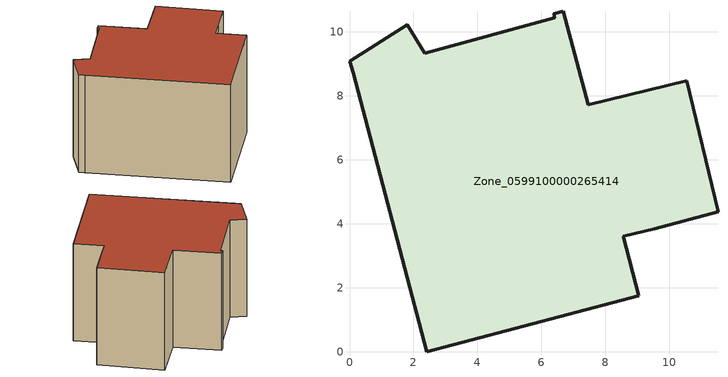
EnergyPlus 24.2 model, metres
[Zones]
Zone_0599100000265414
 floor ground (C_G): 11.52,4.38 9.54,3.85 8.56,3.61 9.05,1.76 2.41,0 0.11,8.73 0,9.09 1.8,10.22 2.35,9.33 6.41,10.45 6.38,10.57 6.69,10.65 7.47,7.72 10.54,8.47 z2.5
 wall outside (C_F): 7.47,7.72 6.69,10.65 6.38,10.57 6.41,10.45 2.35,9.33 1.8,10.22 0,9.09 0.11,8.73 2.41,0 9.05,1.76 8.56,3.61 9.54,3.85 11.52,4.38 10.54,8.47 7.47,7.72 z2.5:9.16
 roof outside (C_R): 10.54,8.47 7.47,7.72 6.69,10.65 6.38,10.57 6.41,10.45 2.35,9.33 1.8,10.22 0,9.09 0.11,8.73 2.41,0 9.05,1.76 8.56,3.61 9.54,3.85 11.52,4.38 z9.16
[BUILDING]
Pand.0599100000265414: North Axis=0; Terrain=City; Loads Convergence Tolerance Value=0.04; Temperature Convergence Tolerance Value=0.4; Solar Distribution=FullExterior; Maximum Number of Warmup Days=25; Minimum Number of Warmup Days=1
[Site:Location]
Rotterdam.The.Hague.AP_ZH_NLD Design_Conditions: Latitude=51.96; Longitude=4.45; Time Zone=1; Elevation=-4.5
[SITE:GROUNDTEMPERATURE:BUILDINGSURFACE]
18, 18, 18, 18, 18, 18, 18, 18, 18, 18, 18, 18
[MATERIAL] Thermal Absorptance=0.9; Solar Absorptance=0.7; Visible Absorptance=0.7
Name | Roughness | Thickness | Conductivity | Density | Specific Heat
G.TC.1946-1964 | MediumSmooth | 0.15 | 1 | 540 | 1210
F.TC.1946-1964 | Rough | 0.3 | 0.857143 | 1920 | 840
R.TC.1946-1964 | MediumRough | 0.2 | 0.235294 | 1500 | 1000
[CONSTRUCTION]
C_G: G.TC.1946-1964
C_F: F.TC.1946-1964
C_R: R.TC.1946-1964
[ZONE]
Zone_0599100000265414: Type=1; Multiplier=1; Ceiling Height=Autocalculate; Volume=Autocalculate; Floor Area=autocalculate; Part of Total Floor Area=Yes
[ZONEINFILTRATION:DESIGNFLOWRATE]
Infil_Zone_0599100000265414: Zone or ZoneList or Space or SpaceList=Zone_0599100000265414; Schedule=AlwaysOn; Design Flow Rate Calculation Method=Flow/Area; Flow Rate per Floor Area=0.003; Constant Term Coefficient=1; Temperature Term Coefficient=0; Velocity Term Coefficient=0; Velocity Squared Term Coefficient=0
[HVACTEMPLATE:ZONE:IDEALLOADSAIRSYSTEM]
Zone_0599100000265414: Maximum Heating Supply Air Temperature=50; Minimum Cooling Supply Air Temperature=13; Maximum Heating Supply Air Humidity Ratio=0.0156; Minimum Cooling Supply Air Humidity Ratio=0.0077; Heating Limit=NoLimit; Cooling Limit=NoLimit; Dehumidification Control Type=ConstantSensibleHeatRatio; Cooling Sensible Heat Ratio=0.7; Dehumidification Setpoint=60; Humidification Control Type=None; Humidification Setpoint=30; Outdoor Air Method=None; Outdoor Air Flow Rate per Person=0.00944; Outdoor Air Flow Rate per Zone Floor Area=0; Outdoor Air Flow Rate per Zone=0; Demand Controlled Ventilation Type=None; Outdoor Air Economizer Type=NoEconomizer; Heat Recovery Type=None; Sensible Heat Recovery Effectiveness=0.7; Latent Heat Recovery Effectiveness=0.65
[ZONECONTROL:THERMOSTAT]
ThermostatControl_Zone_0599100000265414: Zone or ZoneList=Zone_0599100000265414; Control Type Schedule=DualSetpointControlType; Control 1=Thermostat_Zone_0599100000265414; Temperature Difference Between Cutout And Setpoint=0
[THERMOSTATSETPOINT:DUALSETPOINT]
Thermostat_Zone_0599100000265414: Heating Setpoint Temperature Schedule=HeatingSetpoint_Zone_0599100000265414; Cooling Setpoint Temperature Schedule=CoolingSetpoint_Zone_0599100000265414
[SCHEDULE:COMPACT]
HeatingSetpoint_Zone_0599100000265414: Through: 12/31, For: AllDays, Until: 24:00, 21
CoolingSetpoint_Zone_0599100000265414: Through: 12/31, For: AllDays, Until: 24:00, 24
DualSetpointControlType: Through: 12/31, For: AllDays, Until: 24:00, 4
AlwaysOn: Through: 12/31, For: AllDays, Until: 24:00, 1
